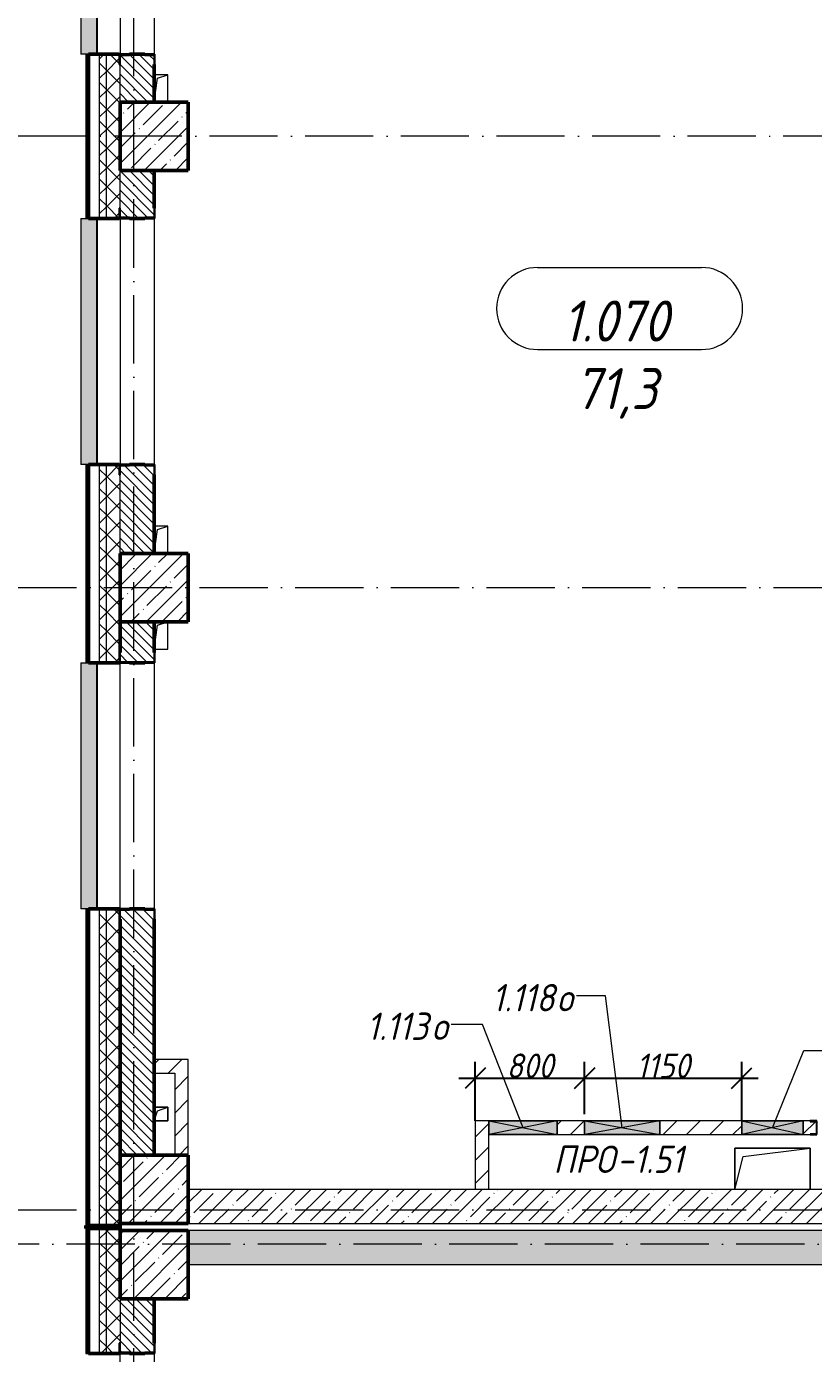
# Model space of a CAD drawing. Header units: millimetres. Extents: x -401725 to 250493, y 305116 to 802890.
# Drawn here: x -179649 to -173890, y 467597 to 477300 of the extents above; entities that cross this region are included whole.
import ezdxf

# ---------------------------------------------------------------- set-up
doc = ezdxf.new("R2010")
doc.units = ezdxf.units.MM
doc.linetypes.add('50_200_ШТРИХ_1Т_ш5_п1_п1_', pattern=[700, 500, -100, 0, -100])
for name, color, linetype, lineweight in [('A-____-____-DIMS', 7, 'Continuous', 9), ('A-DETL-GENF-OTLN', 7, 'Continuous', 9), ('A-FLOR-____-OTLN', 7, 'Continuous', 9), ('A-GENM-____-IDEN', 7, 'Continuous', 9), ('A-GENM-____-MCUT', 7, 'Continuous', 25), ('A-GENM-____-OTLN', 7, 'Continuous', 9), ('A-GENM-____-OTLN-1', 7, 'Continuous', 25), ('A-GLAZ-____-IDEN', 7, 'Continuous', 9), ('A-GLAZ-____-OTLN', 7, 'Continuous', 9), ('A-WALL-____-MCUT-1', 7, 'Continuous', 9), ('A-WALL-____-MCUT-2', 7, 'Continuous', 50), ('A-WALL-____-MCUT-3', 7, 'Continuous', 9), ('A-WALL-____-OTLN', 7, 'Continuous', 9), ('A-WALL-____-PATT-1', 7, 'Continuous', 9), ('A-WALL-FNSH-MCUT-1', 7, 'Continuous', 9), ('S-COLS-____-MCUT', 7, 'Continuous', 50), ('S-COLS-____-OTLN', 7, 'Continuous', 9), ('S-GRID-____-OTLN-1', 7, '50_200_ШТРИХ_1Т_ш5_п1_п1_', 9)]:
    doc.layers.add(name, color=color, linetype=linetype, lineweight=lineweight)
doc.layers.add('A-AREA-IDEN-1', color=7, linetype='Continuous', lineweight=9, true_color=0x000000)
doc.layers.add('A-GLAZ-____-OTLN-1', color=7, linetype='Continuous', lineweight=9, true_color=0xc0c0c0)
doc.styles.add('ISOCPEUR_I', font='isocpeui.ttf', dxfattribs={"width": 0.9, "height": 2.5})
doc.styles.add('ISOCPEUR_I_10', font='isocpeui.ttf', dxfattribs={"width": 0.9, "height": 180})
doc.styles.add('ISOCPEUR_I_9', font='isocpeui.ttf', dxfattribs={"width": 0.9, "height": 250})
doc.dimstyles.new('ISO-1_8_0_9К_СРЕДНИЙ_Кладочные_3', dxfattribs={"dimscale": 304.8, "dimtxt": 179.276612, "dimasz": 0.492126, "dimexe": 0.393701, "dimexo": 0, "dimgap": 0, "dimtad": 1, "dimdec": 3, "dimrnd": 0.001, "dimdsep": 46, "dimtxsty": 'ISOCPEUR_I_10', "dimblk1": 'OBLIQUE', "dimblk2": 'OBLIQUE', "dimsah": 1, "dimcen": 0.09, "dimdle": 0.393701, "dimazin": 0, "dimtfac": 1, "dimtdec": 4, "dimtix": 1, "dimtmove": 0, "dimatfit": 3, "dimfxl": 1, "dimtvp": 1, "dimtolj": 1, "dimtzin": 0, "dimarcsym": 2})
pattern_1 = [(135, (-176515.067, 459015.94), (-35.35534, -35.35534), [])]
pattern_2 = [(45, (-176515.07, 459015.94), (-70.71068, 70.71068), []), (135, (-176515.07, 459015.94), (-70.71068, -70.71068), [])]
pattern_3 = [(45, (-176515.07, 459015.94), (-84.8528, 84.8528), [])]
pattern_4 = [(45, (-176515.07, 459015.94), (-114.0493, 114.0493), []), (45, (-176401.02, 459015.94), (-114.0493, 114.0493), [201.612, -40.322, 3.353, -36.97])]
pattern_5 = [(45, (-176515.07, 459015.94), (-85.5366, 85.5366), []), (45, (-176458.04, 459015.94), (-85.5366, 85.5366), [])]

# ---------------------------------------------------------------- blocks, each defined once
blk = doc.blocks.new('BSC_Колонна _Прямоугольная - 500х500-V49-АР1_План отверстий 1 этажа в осях 1-64_А-ГГ')
at = {"layer": 'S-COLS-____-OTLN'}
h = blk.add_hatch(dxfattribs=at)
h.set_pattern_fill('FP_81', color=256, style=0, pattern_type=2)
h.set_pattern_definition([(45, (2200, -9781.04), (-114.0493, 114.0493), []), (45, (2314.05, -9781.04), (-114.0493, 114.0493), [201.612, -40.322, 3.353, -36.97])])
h.paths.add_polyline_path([(-250, -250), (250, -250), (250, 250), (-250, 250)], flags=0)
at = {"layer": 'S-COLS-____-MCUT'}
for p, q in [((250, 250), (-250, 250)), ((-250, 250), (-250, -250)), ((250, -250), (250, 250)), ((-250, -250), (250, -250))]:
    blk.add_line(p, q, dxfattribs=at)
blk = doc.blocks.new('BSC_Колонна _Прямоугольная - 500х500-V52-АР1_План отверстий 1 этажа в осях 1-64_А-ГГ')
at = {"layer": 'S-COLS-____-OTLN'}
h = blk.add_hatch(dxfattribs=at)
h.set_pattern_fill('FP_84', color=256, style=0, pattern_type=2)
h.set_pattern_definition([(45, (2200, -17481.04), (-114.0493, 114.0493), []), (45, (2314.05, -17481.04), (-114.0493, 114.0493), [201.612, -40.322, 3.353, -36.97])])
h.paths.add_polyline_path([(-250, -250), (250, -250), (250, 250), (-250, 250)], flags=0)
at = {"layer": 'S-COLS-____-MCUT'}
for p, q in [((250, 250), (-250, 250)), ((-250, 250), (-250, -250)), ((250, -250), (250, 250)), ((-250, -250), (250, -250))]:
    blk.add_line(p, q, dxfattribs=at)
blk = doc.blocks.new('BSC_Колонна _Прямоугольная - 500х500-V109-АР1_План отверстий 1 этажа в осях 1-64_А-ГГ')
at = {"layer": 'S-COLS-____-OTLN'}
h = blk.add_hatch(dxfattribs=at)
h.set_pattern_fill('FP_141', color=256, style=0, pattern_type=2)
h.set_pattern_definition([(45, (2200, -14181.04), (-114.0493, 114.0493), []), (45, (2314.05, -14181.04), (-114.0493, 114.0493), [201.612, -40.322, 3.353, -36.97])])
h.paths.add_polyline_path([(-250, -250), (250, -250), (250, 250), (-250, 250)], flags=0)
at = {"layer": 'S-COLS-____-MCUT'}
for p, q in [((250, 250), (-250, 250)), ((-250, 250), (-250, -250)), ((250, -250), (250, 250)), ((-250, -250), (250, -250))]:
    blk.add_line(p, q, dxfattribs=at)
blk = doc.blocks.new('BSC_Колонна _Прямоугольная - 500х500-V147-АР1_План отверстий 1 этажа в осях 1-64_А-ГГ')
at = {"layer": 'S-COLS-____-OTLN'}
h = blk.add_hatch(dxfattribs=at)
h.set_pattern_fill('FP_181', color=256, style=0, pattern_type=2)
h.set_pattern_definition([(45, (2200, -9231.04), (-114.0493, 114.0493), []), (45, (2314.05, -9231.04), (-114.0493, 114.0493), [201.612, -40.322, 3.353, -36.97])])
h.paths.add_polyline_path([(-250, -250), (250, -250), (250, 250), (-250, 250), (-250, 103.4)], flags=0)
at = {"layer": 'S-COLS-____-MCUT'}
for p, q in [((250, 250), (-250, 250)), ((-250, 250), (-250, -250)), ((250, -250), (250, 250)), ((-250, -250), (250, -250))]:
    blk.add_line(p, q, dxfattribs=at)
blk = doc.blocks.new('Фахверк_СКБ_Уголок - 250_2700-27497298-АР1_План отверстий 1 этажа в осях 1-64_А-ГГ')
at = {"layer": 'A-GENM-____-MCUT'}
for p, q in [((200, 181), (125, 181)), ((125, 181), (125, 106)), ((125, 106), (131, 106)), ((131, 106), (131, 175)), ((131, 175), (200, 175)), ((200, 175), (200, 181)), ((131, -6), (125, -6)), ((125, -6), (125, -81)), ((125, -81), (200, -81)), ((131, -75), (131, -6)), ((200, -75), (131, -75)), ((200, -81), (200, -75))]:
    blk.add_line(p, q, dxfattribs=at)
blk = doc.blocks.new('154_Фахверк_СКБ_Швеллер - Тип_100_4010-27736299-АР1_План отверстий 1 этажа в осях 1-64_А-ГГ')
at = {"layer": 'A-GENM-____-MCUT'}
for p, q in [((175, 50), (125, 50)), ((125, 50), (125, -50)), ((128, 47), (175, 47)), ((128, -47), (128, 47)), ((175, 47), (175, 50)), ((125, -50), (175, -50)), ((175, -47), (128, -47)), ((175, -50), (175, -47))]:
    blk.add_line(p, q, dxfattribs=at)
blk = doc.blocks.new('Стены 5 - Стены 4-30145060-АР1_План отверстий 1 этажа в осях 1-64_А-ГГ')
at = {"layer": 'A-WALL-____-MCUT-2'}
for p, q in [((-1843.5, 41030.2), (-1843.5, 41010.2)), ((-1593.5, 41030.2), (-1843.5, 41030.2)), ((-1843.5, 41010.2), (-1593.5, 41010.2)), ((-1593.5, 41010.2), (-1593.5, 41030.2))]:
    blk.add_line(p, q, dxfattribs=at)
blk = doc.blocks.new('AR_Отверстие прямоугольное _в плите_ - AR_Отверстие прямоугольное _в плите_-V166-АР1_План отверстий 1 этажа в осях 1-64_А-ГГ')
at = {"layer": 'A-GENM-____-OTLN'}
for p, q in [((50, 50), (-50, 50)), ((-50, -50), (-25, 25)), ((-25, 25), (50, 50)), ((50, -50), (50, 50)), ((-50, -50), (50, -50))]:
    blk.add_line(p, q, dxfattribs=at)
blk = doc.blocks.new('AR_Отверстие прямоугольное _в плите_ - AR_Отверстие прямоугольное _в плите_-V174-АР1_План отверстий 1 этажа в осях 1-64_А-ГГ')
at = {"layer": 'A-GENM-____-OTLN'}
for p, q in [((-25, 75), (50, 100)), ((50, -100), (50, 100)), ((-50, -100), (-25, 75)), ((-50, -100), (50, -100))]:
    blk.add_line(p, q, dxfattribs=at)
blk = doc.blocks.new('AR_Отверстие прямоугольное _в плите_ - AR_Отверстие прямоугольное _в плите_-V173-АР1_План отверстий 1 этажа в осях 1-64_А-ГГ')
at = {"layer": 'A-GENM-____-OTLN'}
for p, q in [((50, 100), (-50, 100)), ((-25, 75), (50, 100)), ((50, -100), (50, 100)), ((-50, -100), (-25, 75))]:
    blk.add_line(p, q, dxfattribs=at)
blk = doc.blocks.new('AR_Отверстие прямоугольное _в плите_ - AR_Отверстие прямоугольное _в плите_-30552596-АР1_План отверстий 1 этажа в осях 1-64_А-ГГ')
at = {"layer": 'A-GENM-____-OTLN'}
for p, q in [((275, 150), (-275, 150)), ((-275, 150), (-275, -150)), ((-215, 90), (275, 150)), ((275, -150), (275, 150)), ((-275, -150), (-215, 90))]:
    blk.add_line(p, q, dxfattribs=at)
blk = doc.blocks.new('Отлив_СКБ - Отлив витража_120_НВФ-31885689-АР1_План отверстий 1 этажа в осях 1-64_А-ГГ')
at = {"layer": 'A-GLAZ-____-OTLN-1'}
for points in [[(1800, 2), (1800, 120), (0, 120), (0, 2), (1264.5, 2)], [(1264.5, 0), (1800, 0), (1800, 2), (0, 2), (0, 0)]]:
    blk.add_hatch(color=256, dxfattribs=at).paths.add_polyline_path(points, flags=0)
at = {"layer": 'A-GLAZ-____-OTLN'}
for p, q in [((0, 83), (0, 120)), ((1800, 120), (0, 120)), ((1800, 120), (1800, 83)), ((0, 2), (1800, 2)), ((1800, 0), (0, 0))]:
    blk.add_line(p, q, dxfattribs=at)
blk = doc.blocks.new('AR_Отверстие прямоугольное _в стене_ - AR_Отверстие прямоугольное _в стене__ОВ-36770747-АР1_План отверстий 1 этажа в осях 1-64_А-ГГ')
at = {"layer": 'A-GLAZ-____-OTLN'}
blk.add_hatch(color=256, dxfattribs=at).paths.add_polyline_path([(275, -50), (275, 50), (-275, 50), (-275, -50)], flags=0)
at = {"layer": 'A-DETL-GENF-OTLN'}
for p, q in [((-275, -50), (-275, 50)), ((-275, 50), (275, 50)), ((275, 50), (-275, -50)), ((-275, 50), (275, -50)), ((275, 50), (-275, 50)), ((-275, 50), (-275, -50)), ((275, 50), (275, -50)), ((275, -50), (275, 50)), ((275, -50), (-275, -50)), ((-275, -50), (275, -50))]:
    blk.add_line(p, q, dxfattribs=at)
blk = doc.blocks.new('AR_Отверстие прямоугольное _в стене__БезПР - AR_Отверстие прямоугольное _в стене__БезПР-36770095-АР1_План отверстий 1 этажа в осях 1-64_А-ГГ')
at = {"layer": 'A-GLAZ-____-OTLN'}
blk.add_hatch(color=256, dxfattribs=at).paths.add_polyline_path([(225, -50), (225, 50), (-225, 50), (-225, -50)], flags=0)
at = {"layer": 'A-DETL-GENF-OTLN'}
for p, q in [((-225, -50), (-225, 50)), ((-225, 50), (225, 50)), ((225, 50), (-225, -50)), ((-225, 50), (225, -50)), ((225, 50), (-225, 50)), ((-225, 50), (-225, -50)), ((225, 50), (225, -50)), ((225, -50), (225, 50)), ((225, -50), (-225, -50)), ((-225, -50), (225, -50))]:
    blk.add_line(p, q, dxfattribs=at)
at = {"layer": 'A-GLAZ-____-OTLN'}
blk.add_line((225, 50), (-225, 50), dxfattribs=at)
blk = doc.blocks.new('AR_Отверстие прямоугольное _в стене__БезПР - AR_Отверстие прямоугольное _в стене__БезПР-36427942-АР1_План отверстий 1 этажа в осях 1-64_А-ГГ')
at = {"layer": 'A-GLAZ-____-OTLN'}
blk.add_hatch(color=256, dxfattribs=at).paths.add_polyline_path([(250, -50), (250, 50), (-250, 50), (-250, -50)], flags=0)
at = {"layer": 'A-DETL-GENF-OTLN'}
for p, q in [((-250, -50), (-250, 50)), ((-250, 50), (250, 50)), ((250, 50), (-250, -50)), ((-250, 50), (250, -50)), ((250, 50), (-250, 50)), ((-250, 50), (-250, -50)), ((250, 50), (250, -50)), ((250, -50), (250, 50)), ((250, -50), (-250, -50)), ((-250, -50), (250, -50))]:
    blk.add_line(p, q, dxfattribs=at)
at = {"layer": 'A-GLAZ-____-OTLN'}
blk.add_line((250, 50), (-250, 50), dxfattribs=at)
blk = doc.blocks.new('_Oblique')
at = {"color": 0, "linetype": 'ByBlock', "lineweight": -2}
blk.add_line((-0.5, -0.5), (0.5, 0.5), dxfattribs=at)
blk = doc.blocks.new('*D13451')
at = {"layer": 'A-____-____-DIMS', "color": 0, "lineweight": -2, "transparency": 16777216}
for p, q in [((-176365.1, 469297), (-176365.1, 469730.2)), ((-175565.1, 469347), (-175565.1, 469730.2)), ((-176485.1, 469610.2), (-175445.1, 469610.2))]:
    blk.add_line(p, q, dxfattribs=at)
at = {"layer": 'Defpoints', "color": 0, "transparency": 16777216}
for p in [(-175565.1, 469610.2), (-175565.1, 469347), (-176365.1, 469297)]:
    blk.add_point(p, dxfattribs=at)
at = {"layer": 'A-____-____-DIMS', "color": 0, "lineweight": -2, "transparency": 16777216, "xscale": 150, "yscale": 150, "zscale": 150, "rotation": 180}
blk.add_blockref('_Oblique', (-176365.1, 469610.2), dxfattribs=at)
at = {"layer": 'A-____-____-DIMS', "color": 0, "lineweight": -2, "transparency": 16777216, "xscale": 150, "yscale": 150, "zscale": 150}
blk.add_blockref('_Oblique', (-175565.1, 469610.2), dxfattribs=at)
at = {"layer": 'A-____-____-DIMS', "color": 0, "transparency": 16777216, "insert": (-175965.1, 469700.2), "char_height": 180, "width": 409.578, "attachment_point": 5, "style": 'ISOCPEUR_I_10'}
blk.add_mtext('\\A1;800', dxfattribs=at)
blk = doc.blocks.new('*D13452')
at = {"layer": 'A-____-____-DIMS', "color": 0, "lineweight": -2, "transparency": 16777216}
for p, q in [((-175565.1, 469347), (-175565.1, 469730.2)), ((-174415.1, 469297), (-174415.1, 469730.2)), ((-175685.1, 469610.2), (-174295.1, 469610.2))]:
    blk.add_line(p, q, dxfattribs=at)
at = {"layer": 'Defpoints', "color": 0, "transparency": 16777216}
for p in [(-174415.1, 469610.2), (-175565.1, 469347), (-174415.1, 469297)]:
    blk.add_point(p, dxfattribs=at)
at = {"layer": 'A-____-____-DIMS', "color": 0, "lineweight": -2, "transparency": 16777216, "xscale": 150, "yscale": 150, "zscale": 150, "rotation": 180}
blk.add_blockref('_Oblique', (-175565.1, 469610.2), dxfattribs=at)
at = {"layer": 'A-____-____-DIMS', "color": 0, "lineweight": -2, "transparency": 16777216, "xscale": 150, "yscale": 150, "zscale": 150}
blk.add_blockref('_Oblique', (-174415.1, 469610.2), dxfattribs=at)
at = {"layer": 'A-____-____-DIMS', "color": 0, "transparency": 16777216, "insert": (-174990.1, 469700.2), "char_height": 180, "width": 463.361, "attachment_point": 5, "style": 'ISOCPEUR_I_10'}
blk.add_mtext('\\A1;1150', dxfattribs=at)
blk = doc.blocks.new('AAR_СКБ_Марка_помещения_1_5 ммп - Номер _ Площадь-27962135-АИ_План этажа_Стены_1')
at = {"layer": 'A-AREA-IDEN-1'}
for p, q in [((-2.987, 3), (3.013, 3)), ((-2.987, 0), (3.013, 0))]:
    blk.add_line(p, q, dxfattribs=at)
for centre, start, end in [((-2.987, 1.5), 90, 270), ((3.013, 1.5), 270, 90)]:
    blk.add_arc(centre, 1.5, start, end, dxfattribs=at)

msp = doc.modelspace()

# ---------------------------------------------------------------- hatches: boundary and pattern name
at = {"layer": 'A-WALL-____-PATT-1'}
h = msp.add_hatch(dxfattribs=at)
h.set_pattern_fill('FP_3', color=256, style=0, pattern_type=2)
h.set_pattern_definition(pattern_5)
h.paths.add_polyline_path([(-179195.0675, 468531.983), (-179195.0675, 470846.983), (-179215.0675, 470846.983), (-179215.0675, 468531.983)], flags=0)
h.paths.add_polyline_path([(-179195.0675, 472646.983), (-179195.0675, 474096.983), (-179215.0675, 474096.983), (-179215.0675, 472646.983)], flags=0)
h.paths.add_polyline_path([(-179195.0675, 475896.983), (-179195.0675, 477096.983), (-179215.0675, 477096.983), (-179215.0675, 475896.983)], flags=0)
h.paths.add_polyline_path([(-179195.0675, 478896.983), (-179195.0675, 480096.983), (-179215.0675, 480096.983), (-179215.0675, 478896.983)], flags=0)
h.paths.add_polyline_path([(-179215.0675, 481896.983), (-179195.0675, 481896.983), (-179195.0675, 483096.983), (-179215.0675, 483096.983), (-179215.0675, 482110.2708)], flags=0)
h.paths.add_polyline_path([(-179195.0675, 484896.983), (-179195.0675, 485996.983), (-179215.0675, 485996.983), (-179215.0675, 484896.983)], flags=0)
h = msp.add_hatch(dxfattribs=at)
h.set_pattern_fill('FP_1', color=256, style=0, pattern_type=2)
h.set_pattern_definition(pattern_2)
h.paths.add_polyline_path([(-179065.0675, 468531.983), (-179065.0675, 470846.983), (-179115.0675, 470846.983), (-179115.0675, 468531.983)], flags=0)
h.paths.add_polyline_path([(-179115.0675, 472646.983), (-179065.0675, 472646.983), (-179065.0675, 474096.983), (-179115.0675, 474096.983), (-179115.0675, 472650.3369)], flags=0)
h.paths.add_polyline_path([(-179065.0675, 475896.983), (-179065.0675, 477096.983), (-179115.0675, 477096.983), (-179115.0675, 475896.983)], flags=0)
h.paths.add_polyline_path([(-179065.0675, 478896.983), (-179065.0675, 480096.983), (-179115.0675, 480096.983), (-179115.0675, 478896.983)], flags=0)
h.paths.add_polyline_path([(-179065.0675, 481896.983), (-179065.0675, 483096.983), (-179115.0675, 483096.983), (-179115.0675, 481896.983)], flags=0)
h.paths.add_polyline_path([(-179115.0675, 484896.983), (-179065.0675, 484896.983), (-179065.0675, 485746.983), (-179115.0675, 485746.983), (-179115.0675, 485550.2468)], flags=0)
h = msp.add_hatch(dxfattribs=at)
h.set_pattern_fill('FP_1', color=256, style=0, pattern_type=2)
h.set_pattern_definition(pattern_2)
h.paths.add_polyline_path([(-178965.0675, 468531.983), (-178965.0675, 470771.983), (-178971.0675, 470771.983), (-178971.0675, 470846.983), (-179065.0675, 470846.983), (-179065.0675, 468531.983)], flags=0)
h.paths.add_polyline_path([(-179065.0675, 472646.983), (-178971.0675, 472646.983), (-178971.0675, 472721.983), (-178965.0675, 472721.983), (-178965.0675, 474021.983), (-178971.0675, 474021.983), (-178971.0675, 474096.983), (-179065.0675, 474096.983), (-179065.0675, 472650.3369)], flags=0)
h.paths.add_polyline_path([(-178971.0675, 475896.983), (-178971.0675, 475971.983), (-178965.0675, 475971.983), (-178965.0675, 477021.983), (-178971.0675, 477021.983), (-178971.0675, 477096.983), (-179065.0675, 477096.983), (-179065.0675, 475896.983)], flags=0)
h.paths.add_polyline_path([(-178971.0675, 478896.983), (-178971.0675, 478971.983), (-178965.0675, 478971.983), (-178965.0675, 480021.983), (-178971.0675, 480021.983), (-178971.0675, 480096.983), (-179065.0675, 480096.983), (-179065.0675, 478896.983)], flags=0)
h.paths.add_polyline_path([(-178971.0675, 481896.983), (-178971.0675, 481971.983), (-178965.0675, 481971.983), (-178965.0675, 483021.983), (-178971.0675, 483021.983), (-178971.0675, 483096.983), (-179065.0675, 483096.983), (-179065.0675, 481896.983)], flags=0)
h.paths.add_polyline_path([(-178971.0675, 484896.983), (-178971.0675, 484971.983), (-178965.0675, 484971.983), (-178965.0675, 485746.983), (-179065.0675, 485746.983), (-179065.0675, 484896.983)], flags=0)
h = msp.add_hatch(dxfattribs=at)
h.set_pattern_fill('FP_6', color=256, style=0, pattern_type=2)
h.set_pattern_definition(pattern_1)
h.paths.add_polyline_path([(-178965.0675, 476746.983), (-178715.0675, 476746.983), (-178715.0675, 477090.983), (-178784.0675, 477090.983), (-178784.0675, 477096.983), (-178896.0675, 477096.983), (-178896.0675, 477090.983), (-178965.0675, 477090.983), (-178965.0675, 476950.3069)], flags=0)
h.paths.add_polyline_path([(-178784.0675, 478896.983), (-178784.0675, 478902.983), (-178715.0675, 478902.983), (-178715.0675, 480090.983), (-178784.0675, 480090.983), (-178784.0675, 480096.983), (-178896.0675, 480096.983), (-178896.0675, 480090.983), (-178965.0675, 480090.983), (-178965.0675, 478902.983), (-178896.0675, 478902.983), (-178896.0675, 478896.983)], flags=0)
h.paths.add_polyline_path([(-178784.0675, 481896.983), (-178784.0675, 481902.983), (-178715.0675, 481902.983), (-178715.0675, 482246.983), (-178965.0675, 482246.983), (-178965.0675, 481902.983), (-178896.0675, 481902.983), (-178896.0675, 481896.983)], flags=0)
h = msp.add_hatch(dxfattribs=at)
h.set_pattern_fill('FP_6', color=256, style=0, pattern_type=2)
h.set_pattern_definition(pattern_1)
h.paths.add_polyline_path([(-178965.0675, 473446.983), (-178715.0675, 473446.983), (-178715.0675, 474090.983), (-178784.0675, 474090.983), (-178784.0675, 474096.983), (-178896.0675, 474096.983), (-178896.0675, 474090.983), (-178965.0675, 474090.983), (-178965.0675, 473510.3309)], flags=0)
h.paths.add_polyline_path([(-178784.0675, 475896.983), (-178784.0675, 475902.983), (-178715.0675, 475902.983), (-178715.0675, 476246.983), (-178965.0675, 476246.983), (-178965.0675, 475902.983), (-178896.0675, 475902.983), (-178896.0675, 475896.983)], flags=0)
h = msp.add_hatch(dxfattribs=at)
h.set_pattern_fill('FP_6', color=256, style=0, pattern_type=2)
h.set_pattern_definition(pattern_1)
h.paths.add_polyline_path([(-178715.0675, 469046.983), (-178715.9008, 470840.983), (-178784.0675, 470840.983), (-178784.0675, 470846.983), (-178896.0675, 470846.983), (-178896.0675, 470840.983), (-178965.0675, 470840.983), (-178965.0675, 469046.983), (-178739.3479, 469046.983)], flags=0)
h.paths.add_polyline_path([(-178784.0675, 472646.983), (-178784.0675, 472652.983), (-178715.0675, 472652.983), (-178715.0675, 472946.983), (-178965.0675, 472946.983), (-178965.0675, 472652.983), (-178896.0675, 472652.983), (-178896.0675, 472646.983)], flags=0)
h = msp.add_hatch(dxfattribs=at)
h.set_pattern_fill('FP_4', color=256, style=0, pattern_type=2)
h.set_pattern_definition(pattern_3)
h.paths.add_polyline_path([(-178565.0675, 469646.983), (-178465.0675, 469646.983), (-178465.0675, 469746.983), (-178715.0675, 469746.983), (-178715.0675, 469646.983)], flags=0)
h = msp.add_hatch(dxfattribs=at)
h.set_pattern_fill('FP_4', color=256, style=0, pattern_type=2)
h.set_pattern_definition(pattern_3)
h.paths.add_polyline_path([(-178565.0675, 469046.983), (-178465.0675, 469046.983), (-178465.0675, 469646.983), (-178565.0675, 469646.983), (-178565.0675, 469210.3609)], flags=0)
h = msp.add_hatch(dxfattribs=at)
h.set_pattern_fill('FP_4', color=256, style=0, pattern_type=2)
h.set_pattern_definition(pattern_3)
h.paths.add_polyline_path([(-176365.0675, 468796.983), (-176265.0675, 468796.983), (-176265.0675, 469296.983), (-176365.0675, 469296.983)], flags=0)
h = msp.add_hatch(dxfattribs=at)
h.set_pattern_fill('FP_4', color=256, style=0, pattern_type=2)
h.set_pattern_definition(pattern_3)
h.paths.add_polyline_path([(-171715.0675, 469196.983), (-171715.0675, 469296.983), (-173865.0675, 469296.983), (-173865.0675, 469196.983), (-172995.089, 469196.983)], flags=0)
h.paths.add_polyline_path([(-175015.0675, 469196.983), (-174415.0675, 469196.983), (-174415.0675, 469296.983), (-175015.0675, 469296.983)], flags=0)
h.paths.add_polyline_path([(-175565.0675, 469196.983), (-175565.0675, 469296.983), (-175765.0675, 469296.983), (-175765.0675, 469196.983)], flags=0)
h.paths.add_polyline_path([(-173965.0675, 469196.983), (-173915.0675, 469196.983), (-173915.0675, 469199.983), (-173868.0675, 469199.983), (-173868.0675, 469293.983), (-173915.0675, 469293.983), (-173915.0675, 469296.983), (-173965.0675, 469296.983), (-173965.0675, 469199.983)], flags=0)
h = msp.add_hatch(dxfattribs=at)
h.set_pattern_fill('FP_27', color=256, style=0, pattern_type=2)
h.set_pattern_definition(pattern_4)
h.paths.add_polyline_path([(-171415.0675, 468546.983), (-171415.0675, 468796.983), (-178465.0675, 468796.983), (-178465.0675, 468546.983), (-172995.089, 468546.983)], flags=0)
h = msp.add_hatch(dxfattribs=at)
h.set_pattern_fill('FP_3', color=256, style=0, pattern_type=2)
h.set_pattern_definition(pattern_5)
h.paths.add_polyline_path([(-179195.0675, 456846.983), (-179195.0675, 461246.983), (-179215.0675, 461246.983), (-179215.0675, 456846.983)], flags=0)
h.paths.add_polyline_path([(-179215.0675, 463046.983), (-179195.0675, 463046.983), (-179195.0675, 465796.983), (-179215.0675, 465796.983), (-179215.0675, 463190.4029)], flags=0)
h.paths.add_polyline_path([(-179195.0675, 467596.983), (-179195.0675, 468511.983), (-179215.0675, 468511.983), (-179215.0675, 467596.983)], flags=0)
h = msp.add_hatch(dxfattribs=at)
h.set_pattern_fill('FP_1', color=256, style=0, pattern_type=2)
h.set_pattern_definition(pattern_2)
h.paths.add_polyline_path([(-179065.0675, 457096.983), (-179065.0675, 461246.983), (-179115.0675, 461246.983), (-179115.0675, 457096.983)], flags=0)
h.paths.add_polyline_path([(-179065.0675, 463046.983), (-179065.0675, 465796.983), (-179115.0675, 465796.983), (-179115.0675, 463046.983)], flags=0)
h.paths.add_polyline_path([(-179065.0675, 467596.983), (-179065.0675, 468531.983), (-179115.0675, 468531.983), (-179115.0675, 467596.983)], flags=0)
h = msp.add_hatch(dxfattribs=at)
h.set_pattern_fill('FP_1', color=256, style=0, pattern_type=2)
h.set_pattern_definition(pattern_2)
h.paths.add_polyline_path([(-179065.0675, 457096.983), (-178965.0675, 457096.983), (-178965.0675, 461246.983), (-179065.0675, 461246.983), (-179065.0675, 459750.427)], flags=0)
h.paths.add_polyline_path([(-178965.0675, 463046.983), (-178965.0675, 465721.983), (-178971.0675, 465721.983), (-178971.0675, 465796.983), (-179065.0675, 465796.983), (-179065.0675, 463046.983)], flags=0)
h.paths.add_polyline_path([(-178971.0675, 467596.983), (-178971.0675, 467671.983), (-178965.0675, 467671.983), (-178965.0675, 468531.983), (-179065.0675, 468531.983), (-179065.0675, 467596.983)], flags=0)
h = msp.add_hatch(dxfattribs=at)
h.set_pattern_fill('FP_27', color=256, style=0, pattern_type=2)
h.set_pattern_definition(pattern_4)
h.paths.add_polyline_path([(-153865.0675, 468246.983), (-152965.0675, 468246.983), (-152965.0675, 468496.983), (-153865.0675, 468496.983)], flags=0)
h.paths.add_polyline_path([(-155965.0675, 468246.983), (-155965.0675, 468496.983), (-166915.0675, 468496.983), (-166915.0675, 468246.983), (-158855.3747, 468246.983)], flags=0)
h.paths.add_polyline_path([(-170915.0675, 468246.983), (-170915.0675, 468496.983), (-178465.0675, 468496.983), (-178465.0675, 468246.983), (-171227.6247, 468246.983)], flags=0)
h = msp.add_hatch(dxfattribs=at)
h.set_pattern_fill('FP_6', color=256, style=0, pattern_type=2)
h.set_pattern_definition(pattern_1)
h.paths.add_polyline_path([(-178896.0675, 465346.983), (-178715.0675, 465346.983), (-178715.0675, 465790.983), (-178784.0675, 465790.983), (-178784.0675, 465796.983), (-178896.0675, 465796.983), (-178896.0675, 465790.983), (-178965.0675, 465790.983), (-178965.0675, 465346.983)], flags=0)
h.paths.add_polyline_path([(-178896.0675, 467596.983), (-178784.0675, 467596.983), (-178784.0675, 467602.983), (-178715.0675, 467602.983), (-178715.0675, 467996.983), (-178965.0675, 467996.983), (-178965.0675, 467602.983), (-178896.0675, 467602.983)], flags=0)

# ---------------------------------------------------------------- linework, layer by layer
at = {"layer": 'A-FLOR-____-OTLN'}
for p, q in [((-178715.0675, 469396.983), (-178615.0675, 469396.983)), ((-178615.0675, 469396.983), (-178615.0675, 469296.983)), ((-178615.0675, 469296.983), (-178715.0675, 469296.983)), ((-174465.0675, 469096.983), (-173915.0675, 469096.983)), ((-174465.0675, 468796.983), (-174465.0675, 469096.983)), ((-173915.0675, 469096.983), (-173915.0675, 468796.983))]:
    msp.add_line(p, q, dxfattribs=at)
at = {"layer": 'A-GLAZ-____-IDEN'}
for p, q in [((-175411.5125, 470210.9857), (-175624.5291, 470210.9857)), ((-175290.0675, 469246.983), (-175411.5125, 470210.9857)), ((-176312.5361, 470001.8969), (-176540.5997, 470001.8969)), ((-176015.0675, 469246.983), (-176312.5361, 470001.8969)), ((-174190.0675, 469246.983), (-173960.3393, 469811.9239)), ((-173960.3393, 469811.9239), (-173764.084, 469811.9239))]:
    msp.add_line(p, q, dxfattribs=at)
at = {"layer": 'A-WALL-____-MCUT-1'}
for p, q in [((-171415.0675, 468796.983), (-178465.0675, 468796.983)), ((-178465.0675, 468546.983), (-171415.0675, 468546.983)), ((-170915.0675, 468496.983), (-178465.0675, 468496.983)), ((-178465.0675, 468246.983), (-170915.0675, 468246.983))]:
    msp.add_line(p, q, dxfattribs=at)
at = {"layer": 'A-WALL-____-MCUT-2'}
for p, q in [((-178971.0675, 477096.983), (-179195.0675, 477096.983)), ((-179195.0675, 477096.983), (-179195.0675, 475896.983)), ((-178784.0675, 477096.983), (-178896.0675, 477096.983)), ((-178715.0675, 476746.983), (-178715.0675, 477021.983)), ((-178715.0675, 475971.983), (-178715.0675, 476246.983)), ((-179195.0675, 475896.983), (-178971.0675, 475896.983)), ((-178896.0675, 475896.983), (-178784.0675, 475896.983)), ((-178971.0675, 474096.983), (-179195.0675, 474096.983)), ((-179195.0675, 472646.983), (-179195.0675, 474096.983)), ((-178784.0675, 474096.983), (-178896.0675, 474096.983)), ((-178715.0675, 473446.983), (-178715.0675, 474021.983)), ((-178965.0675, 472946.983), (-178965.0675, 472721.983)), ((-178715.0675, 472721.983), (-178715.0675, 472946.983)), ((-179195.0675, 472646.983), (-178971.0675, 472646.983)), ((-178896.0675, 472646.983), (-178784.0675, 472646.983)), ((-178971.0675, 470846.983), (-179195.0675, 470846.983)), ((-179195.0675, 467596.983), (-179195.0675, 470846.983)), ((-178784.0675, 470846.983), (-178896.0675, 470846.983)), ((-178965.0675, 470771.983), (-178965.0675, 469046.983)), ((-178715.0675, 469046.983), (-178715.0675, 470771.983)), ((-178965.0675, 468496.983), (-178965.0675, 468546.983)), ((-178715.0675, 467671.983), (-178715.0675, 467996.983)), ((-179195.0675, 467596.983), (-178971.0675, 467596.983)), ((-178896.0675, 467596.983), (-178784.0675, 467596.983))]:
    msp.add_line(p, q, dxfattribs=at)
at = {"layer": 'A-WALL-____-MCUT-3'}
for p, q in [((-179115.0675, 475896.983), (-179115.0675, 477096.983)), ((-179065.0675, 475896.983), (-179065.0675, 477096.983)), ((-178965.0675, 476746.983), (-178965.0675, 477021.983)), ((-178965.0675, 475971.983), (-178965.0675, 476246.983)), ((-179115.0675, 472646.983), (-179115.0675, 474096.983)), ((-179065.0675, 472646.983), (-179065.0675, 474096.983)), ((-178965.0675, 473446.983), (-178965.0675, 474021.983)), ((-179115.0675, 467596.983), (-179115.0675, 470846.983)), ((-179065.0675, 467596.983), (-179065.0675, 470846.983)), ((-178965.0675, 467996.983), (-178965.0675, 467671.983))]:
    msp.add_line(p, q, dxfattribs=at)
at = {"layer": 'A-WALL-____-OTLN'}
for p, q in [((-178965.0675, 478896.983), (-178965.0675, 477096.983)), ((-178715.0675, 478896.983), (-178715.0675, 477096.983)), ((-178965.0675, 475896.983), (-178965.0675, 474096.983)), ((-178715.0675, 475896.983), (-178715.0675, 474096.983)), ((-178965.0675, 470846.983), (-178965.0675, 472646.983)), ((-178715.0675, 472646.983), (-178715.0675, 470846.983)), ((-178965.0675, 465796.983), (-178965.0675, 467596.983)), ((-178715.0675, 467596.983), (-178715.0675, 465796.983))]:
    msp.add_line(p, q, dxfattribs=at)
at = {"layer": 'A-WALL-FNSH-MCUT-1'}
for p, q in [((-179215.0675, 477096.983), (-179215.0675, 475896.983)), ((-179195.0675, 477096.983), (-179215.0675, 477096.983)), ((-179215.0675, 475896.983), (-179195.0675, 475896.983)), ((-179215.0675, 474096.983), (-179215.0675, 472646.983)), ((-179195.0675, 474096.983), (-179215.0675, 474096.983)), ((-179215.0675, 472646.983), (-179195.0675, 472646.983)), ((-179215.0675, 470846.983), (-179215.0675, 468531.983)), ((-179195.0675, 470846.983), (-179215.0675, 470846.983)), ((-178465.0675, 469746.983), (-178715.0675, 469746.983)), ((-178465.0675, 469046.983), (-178465.0675, 469746.983)), ((-178715.0675, 469646.983), (-178565.0675, 469646.983)), ((-178565.0675, 469646.983), (-178565.0675, 469046.983)), ((-176365.0675, 469296.983), (-176365.0675, 468796.983)), ((-176265.0675, 469296.983), (-176365.0675, 469296.983)), ((-175565.0675, 469296.983), (-175765.0675, 469296.983)), ((-174415.0675, 469296.983), (-175015.0675, 469296.983)), ((-173915.0675, 469296.983), (-173965.0675, 469296.983)), ((-176265.0675, 468796.983), (-176265.0675, 469196.983)), ((-175765.0675, 469196.983), (-175565.0675, 469196.983)), ((-175015.0675, 469196.983), (-174415.0675, 469196.983)), ((-173965.0675, 469196.983), (-173915.0675, 469196.983)), ((-179215.0675, 468531.983), (-179195.0675, 468531.983)), ((-179215.0675, 468511.983), (-179215.0675, 467596.983)), ((-179195.0675, 468511.983), (-179215.0675, 468511.983)), ((-179215.0675, 467596.983), (-179195.0675, 467596.983))]:
    msp.add_line(p, q, dxfattribs=at)
at = {"layer": 'S-GRID-____-OTLN-1'}
for p, q in [((-178865.0675, 454533.3346), (-178865.0675, 508896.9006)), ((-149807.3283, 476496.983), (-181183.8377, 476496.983)), ((-181183.8377, 473196.983), (-149807.3283, 473196.983)), ((-181183.8377, 468646.983), (-152644.4668, 468646.983)), ((-72440.6609, 468396.983), (-180971.4299, 468396.983))]:
    msp.add_line(p, q, dxfattribs=at)

# ---------------------------------------------------------------- block references
at = {"layer": 'A-AREA-IDEN-1', "xscale": 199.9999999999999, "yscale": 199.9999999999999, "zscale": 199.9999999999999}
msp.add_blockref('AAR_СКБ_Марка_помещения_1_5 ммп - Номер _ Площадь-27962135-АИ_План этажа_Стены_1', (-175311.678, 474938.0183), dxfattribs=at)
at = {"layer": 'A-GENM-____-OTLN'}
for name, p in [('AR_Отверстие прямоугольное _в плите_ - AR_Отверстие прямоугольное _в плите_-V173-АР1_План отверстий 1 этажа в осях 1-64_А-ГГ', (-178665.0675, 476846.983)), ('AR_Отверстие прямоугольное _в плите_ - AR_Отверстие прямоугольное _в плите_-V173-АР1_План отверстий 1 этажа в осях 1-64_А-ГГ', (-178665.0675, 473546.983)), ('AR_Отверстие прямоугольное _в плите_ - AR_Отверстие прямоугольное _в плите_-V174-АР1_План отверстий 1 этажа в осях 1-64_А-ГГ', (-178665.0675, 472846.983)), ('AR_Отверстие прямоугольное _в плите_ - AR_Отверстие прямоугольное _в плите_-V166-АР1_План отверстий 1 этажа в осях 1-64_А-ГГ', (-178665.0675, 469346.983)), ('AR_Отверстие прямоугольное _в плите_ - AR_Отверстие прямоугольное _в плите_-30552596-АР1_План отверстий 1 этажа в осях 1-64_А-ГГ', (-174190.0675, 468946.983))]:
    msp.add_blockref(name, p, dxfattribs=at)
at = {"layer": 'A-GENM-____-OTLN-1'}
for name, p, rotation in [('Фахверк_СКБ_Уголок - 250_2700-27497298-АР1_План отверстий 1 этажа в осях 1-64_А-ГГ', (-178890.0675, 477221.983), 269.9999999999999), ('Фахверк_СКБ_Уголок - 250_2700-27497298-АР1_План отверстий 1 этажа в осях 1-64_А-ГГ', (-178790.0675, 475771.983), 89.99999999999991), ('Фахверк_СКБ_Уголок - 250_2700-27497298-АР1_План отверстий 1 этажа в осях 1-64_А-ГГ', (-178890.0675, 474221.983), 269.9999999999999), ('Фахверк_СКБ_Уголок - 250_2700-27497298-АР1_План отверстий 1 этажа в осях 1-64_А-ГГ', (-178790.0675, 472521.983), 89.99999999999991), ('Фахверк_СКБ_Уголок - 250_2700-27497298-АР1_План отверстий 1 этажа в осях 1-64_А-ГГ', (-178890.0675, 470971.983), 269.9999999999999), ('154_Фахверк_СКБ_Швеллер - Тип_100_4010-27736299-АР1_План отверстий 1 этажа в осях 1-64_А-ГГ', (-173740.0675, 469246.983), 180), ('Фахверк_СКБ_Уголок - 250_2700-27497298-АР1_План отверстий 1 этажа в осях 1-64_А-ГГ', (-178790.0675, 467471.983), 89.99999999999991)]:
    msp.add_blockref(name, p, dxfattribs=dict(at, rotation=rotation))
at = {"layer": 'A-GLAZ-____-OTLN', "rotation": 90}
for p in [(-179132.0675, 477096.983), (-179132.0675, 474096.983), (-179132.0675, 470846.983)]:
    msp.add_blockref('Отлив_СКБ - Отлив витража_120_НВФ-31885689-АР1_План отверстий 1 этажа в осях 1-64_А-ГГ', p, dxfattribs=at)
at = {"layer": 'A-GLAZ-____-OTLN'}
for name, p in [('AR_Отверстие прямоугольное _в стене__БезПР - AR_Отверстие прямоугольное _в стене__БезПР-36427942-АР1_План отверстий 1 этажа в осях 1-64_А-ГГ', (-176015.0675, 469246.983)), ('AR_Отверстие прямоугольное _в стене_ - AR_Отверстие прямоугольное _в стене__ОВ-36770747-АР1_План отверстий 1 этажа в осях 1-64_А-ГГ', (-175290.0675, 469246.983)), ('AR_Отверстие прямоугольное _в стене__БезПР - AR_Отверстие прямоугольное _в стене__БезПР-36770095-АР1_План отверстий 1 этажа в осях 1-64_А-ГГ', (-174190.0675, 469246.983))]:
    msp.add_blockref(name, p, dxfattribs=at)
at = {"layer": 'A-WALL-____-OTLN'}
msp.add_blockref('Стены 5 - Стены 4-30145060-АР1_План отверстий 1 этажа в осях 1-64_А-ГГ', (-177371.5557, 427501.7409), dxfattribs=at)
at = {"layer": 'S-COLS-____-OTLN'}
for name, p in [('BSC_Колонна _Прямоугольная - 500х500-V52-АР1_План отверстий 1 этажа в осях 1-64_А-ГГ', (-178715.0675, 476496.983)), ('BSC_Колонна _Прямоугольная - 500х500-V109-АР1_План отверстий 1 этажа в осях 1-64_А-ГГ', (-178715.0675, 473196.983)), ('BSC_Колонна _Прямоугольная - 500х500-V49-АР1_План отверстий 1 этажа в осях 1-64_А-ГГ', (-178715.0675, 468796.983)), ('BSC_Колонна _Прямоугольная - 500х500-V147-АР1_План отверстий 1 этажа в осях 1-64_А-ГГ', (-178715.0675, 468246.983))]:
    msp.add_blockref(name, p, dxfattribs=at)

# ---------------------------------------------------------------- texts
at = {"layer": 'A-AREA-IDEN-1', "char_height": 300, "attachment_point": 8, "line_spacing_factor": 1.139951, "style": 'ISOCPEUR_I'}
for s, insert, width in [('\\pxqc,t8.46667,16.93333,25.4,33.86667,42.33333,50.8,59.26667,67.73333,76.2,84.66667,93.13333,101.6,110.06667,118.53333,127,135.46667,143.93333,152.4,160.86667,169.33333,177.8,186.26667,194.73333,203.2,211.66667,220.13333,228.6,237.06667,245.53333,254,262.46667,270.93333;{1.070}', (-175337.1071, 474996.3481), 900), ('\\pxqc,t8.46667,16.93333,25.4,33.86667,42.33333,50.8,59.26667,67.73333,76.2,84.66667,93.13333,101.6,110.06667,118.53333,127,135.46667,143.93333,152.4,160.86667,169.33333,177.8,186.26667,194.73333,203.2,211.66667,220.13333,228.6,237.06667,245.53333,254,262.46667,270.93333;{71,3}', (-175337.1071, 474432.4002), 702)]:
    msp.add_mtext(s, dxfattribs=dict(at, insert=insert, width=width))
at = {"layer": 'A-GENM-____-IDEN', "char_height": 200, "attachment_point": 1, "style": 'ISOCPEUR_I_9'}
for s, insert, width in [('ПРО', (-175793.3802, 469116.8316), 562.784625), ('-1.51', (-175329.0364, 469116.8316), 620.506125)]:
    msp.add_mtext(s, dxfattribs=dict(at, insert=insert, width=width))
at = {"layer": 'A-GLAZ-____-IDEN', "char_height": 200, "attachment_point": 1, "style": 'ISOCPEUR_I_9'}
for s, insert, width in [('1.118', (-176243.3795, 470298.6003), 577.215), ('\\fISOCPEUR|b0|i1|c204|p34|;\\W.9;о', (-175767.1295, 470298.6003), 158.734125), ('1.113', (-177159.4502, 470089.5114), 577.215), ('\\fISOCPEUR|b0|i1|c204|p34|;\\W.9;о', (-176683.2002, 470089.5114), 158.734125)]:
    msp.add_mtext(s, dxfattribs=dict(at, insert=insert, width=width))

# ---------------------------------------------------------------- dimensions: what is measured, and where the dimension line sits
at = {"layer": 'A-____-____-DIMS'}
for base, p1, p2, override, picture, middle in [((-175565.0675, 469610.2404), (-176365.0675, 469296.983), (-175565.0675, 469346.983), {"dimpost": '<>', "dimfxl": 801.560977}, '*D13451', (-175965.0675, 469700.2404)), ((-174415.0675, 469610.2404), (-175565.0675, 469346.983), (-174415.0675, 469296.983), {"dimpost": '<>', "dimfxl": 1151.086443}, '*D13452', (-174990.0675, 469700.2404))]:
    dim = msp.add_linear_dim(base=base, p1=p1, p2=p2, dimstyle='ISO-1_8_0_9К_СРЕДНИЙ_Кладочные_3', override=override, dxfattribs=at)
    dim.commit()
    dim.dimension.update_dxf_attribs({"geometry": picture, "text_midpoint": middle})

doc.saveas('drawing.dxf')
